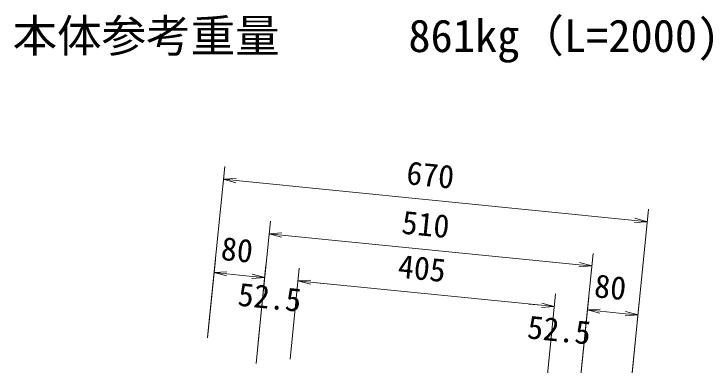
# Model space of a CAD drawing. Units: millimetres, scale not verified. Extents: x 0 to 84100, y 0 to 59400.
# Drawn here: x 58205 to 63701, y 34519 to 37281 of the extents above; entities that cross this region are included whole.
import ezdxf
from ezdxf.enums import TextEntityAlignment as Align

# ---------------------------------------------------------------- set-up
doc = ezdxf.new("R2010")
doc.units = ezdxf.units.MM
doc.header["$LTSCALE"] = 100
doc.layers.add('D-MTR-TXT(文字列）', color=7, linetype='Continuous')
doc.layers.add('D-STR-DIM（寸法）', color=7, linetype='Continuous', lineweight=18)
doc.styles.add('ＭＳ ゴシック', font='')
doc.styles.get('ＭＳ ゴシック').set_extended_font_data('MS Gothic')

msp = doc.modelspace()

# ---------------------------------------------------------------- linework, layer by layer
at = {"layer": 'D-STR-DIM（寸法）'}
for p, q in [((59727.6, 34738.8), (59861.7, 36079.8)), ((59851.7, 35980.3), (59952.9, 35987)), ((59949.6, 35953.8), (59851.7, 35980.3)), ((59851.7, 35980.3), (59951.2, 35970.4)), ((59951.2, 35970.4), (63085.6, 35656.9)), ((63060.9, 34405.4), (63195.1, 35746.5)), ((63087.3, 35673.5), (63185.1, 35647)), ((60125.6, 34699), (60220.8, 35651.5)), ((63185.1, 35647), (63083.9, 35640.4)), ((63185.1, 35647), (63085.6, 35656.9)), ((60210.9, 35552), (60312.1, 35558.7)), ((60308.7, 35525.5), (60210.9, 35552)), ((60210.9, 35552), (60310.4, 35542.1)), ((60310.4, 35542.1), (62648.7, 35308.3)), ((59727.1, 34733.8), (59788.3, 35346.1)), ((62662.9, 34445.2), (62758.2, 35397.8)), ((60108.8, 34531.2), (60186.3, 35306.3)), ((60125.1, 34694), (60186.3, 35306.3)), ((62748.2, 35298.3), (62647.1, 35291.7)), ((62748.2, 35298.3), (62648.7, 35308.3)), ((62650.4, 35324.8), (62748.2, 35298.3)), ((59778.4, 35246.6), (59879.5, 35253.2)), ((59876.2, 35220), (59778.4, 35246.6)), ((59778.4, 35246.6), (59877.9, 35236.6)), ((59877.9, 35236.6), (60076.9, 35216.7)), ((60376.1, 34566.2), (60447.5, 35280.2)), ((60376.1, 34566.2), (60447.5, 35280.2)), ((60076.9, 35216.7), (59977.4, 35226.7)), ((60176.4, 35206.8), (60075.2, 35200.1)), ((60176.4, 35206.8), (60075.2, 35200.1)), ((60176.4, 35206.8), (60076.9, 35216.7)), ((60176.4, 35206.8), (60076.9, 35216.7)), ((60078.5, 35233.3), (60176.4, 35206.8)), ((60078.5, 35233.3), (60176.4, 35206.8)), ((60437.6, 35180.6), (60538.7, 35187.3)), ((60437.6, 35180.6), (60538.7, 35187.3)), ((60535.4, 35154.1), (60437.6, 35180.6)), ((60437.6, 35180.6), (60537.1, 35170.7)), ((60535.4, 35154.1), (60437.6, 35180.6)), ((60437.6, 35180.6), (60537.1, 35170.7)), ((60537.1, 35170.7), (60636.6, 35160.7)), ((60537.1, 35170.7), (62353, 34989.1)), ((62391.1, 34364.7), (62462.5, 35078.7)), ((62391.1, 34364.7), (62462.5, 35078.7)), ((62646.2, 34277.5), (62723.7, 35052.5)), ((62662.4, 34440.3), (62723.7, 35052.5)), ((62353, 34989.1), (62253.5, 34999.1)), ((62452.5, 34979.2), (62351.4, 34972.5)), ((62452.5, 34979.2), (62351.4, 34972.5)), ((62452.5, 34979.2), (62353, 34989.1)), ((62452.5, 34979.2), (62353, 34989.1)), ((62354.7, 35005.7), (62452.5, 34979.2)), ((62354.7, 35005.7), (62452.5, 34979.2)), ((62713.7, 34953), (62814.9, 34959.7)), ((62713.7, 34953), (62814.9, 34959.7)), ((63060.5, 34400.5), (63121.7, 35012.7)), ((62811.6, 34926.5), (62713.7, 34953)), ((62713.7, 34953), (62813.2, 34943.1)), ((62811.6, 34926.5), (62713.7, 34953)), ((62713.7, 34953), (62813.2, 34943.1)), ((62813.2, 34943.1), (62912.7, 34933.1)), ((62813.2, 34943.1), (63012.2, 34923.2)), ((63111.7, 34913.2), (63010.6, 34906.6)), ((63111.7, 34913.2), (63012.2, 34923.2)), ((63013.9, 34939.8), (63111.7, 34913.2))]:
    msp.add_line(p, q, dxfattribs=at)

# ---------------------------------------------------------------- texts
at = {"layer": 'D-MTR-TXT(文字列）', "style": 'ＭＳ ゴシック'}
for s, p in [('本体参考重量', (58193.9, 36904.3)), ('861kg（L=2000)', (61305.9, 36904.3))]:
    msp.add_text(s, height=256.6, dxfattribs=at).set_placement(p, align=Align.BOTTOM_LEFT)
at = {"layer": 'D-STR-DIM（寸法）', "style": 'ＭＳ ゴシック'}
for s, p in [('670', (61278.4, 35887.9)), ('510', (61241.5, 35499.2)), ('80', (59820.1, 35292.6)), ('405', (61212, 35153.5)), ('80', (62755.4, 34999.1)), ('52.5', (59952.8, 34932.3)), ('52.5', (62228.9, 34674.8))]:
    msp.add_text(s, height=183.3, rotation=354.289, dxfattribs=at).set_placement(p, align=Align.BOTTOM_LEFT)

doc.saveas('drawing.dxf')
